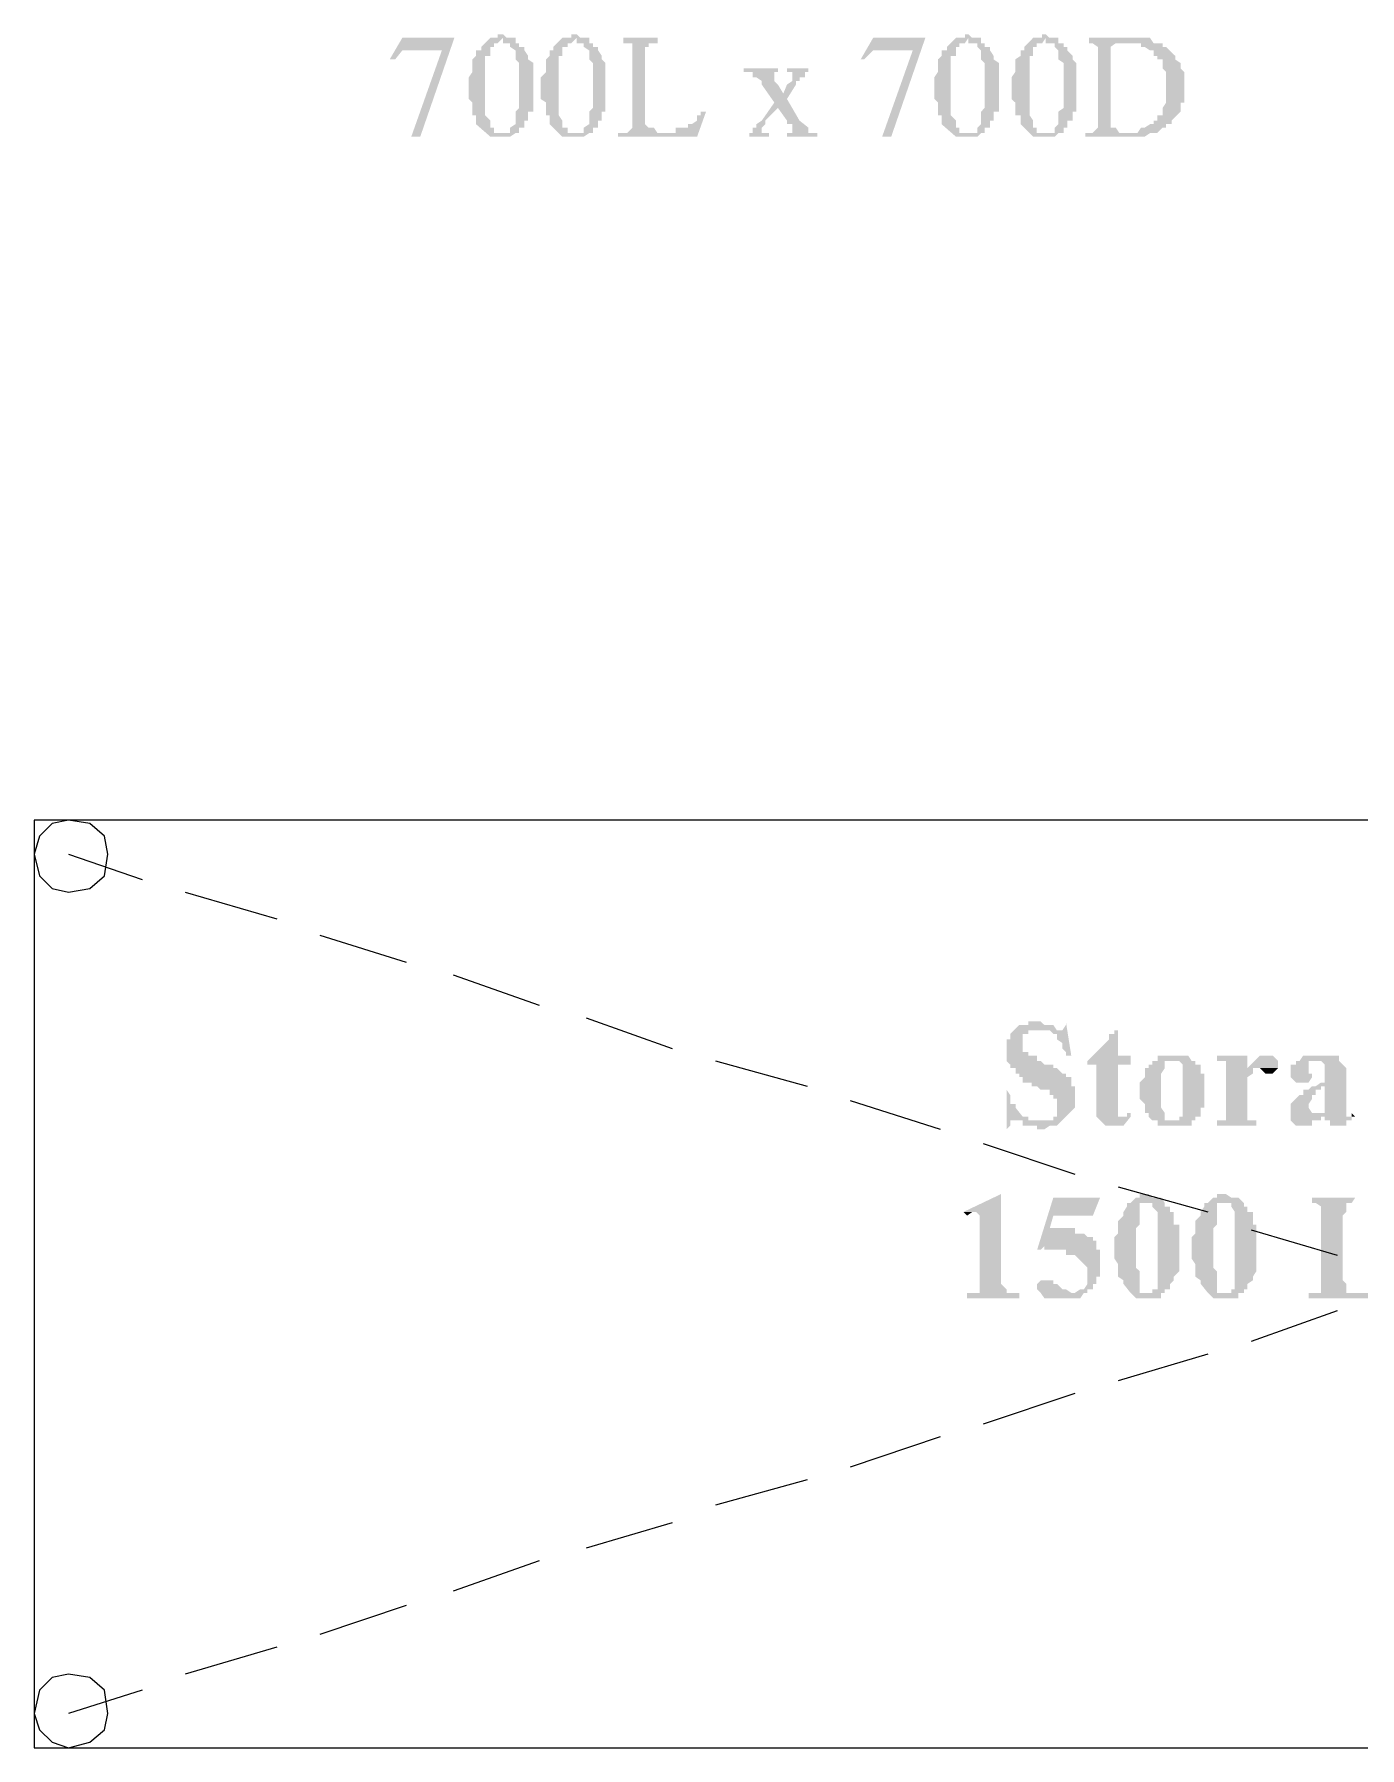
# Model space of a CAD drawing. Header units: millimetres. Extents: x 68727 to 319899, y -4876 to 265722.
# Drawn here: x 310097 to 310842, y 112498 to 113461 of the extents above; entities that cross this region are included whole.
import ezdxf

# ---------------------------------------------------------------- set-up
doc = ezdxf.new("R2010")
doc.units = ezdxf.units.MM
doc.layers.add('glass', color=151, linetype='Continuous')

# ---------------------------------------------------------------- blocks, each defined once
blk = doc.blocks.new('kitchen')
at = {"layer": 'glass', "linetype": 'Continuous', "lineweight": -3}
for points in [[(-121.818, 44.152), (-121.941, 44.028), (-122.329, 44.028), (-122.4, 43.94), (-122.453, 43.94), (-122.329, 44.152), (-121.818, 44.152)], [(-121.818, 44.152), (-122.153, 43.182), (-122.241, 43.182), (-121.941, 44.028), (-121.818, 44.152)], [(-121.341, 43.217), (-121.465, 43.182), (-121.606, 43.305), (-121.606, 43.393), (-121.641, 43.393), (-121.641, 43.517), (-121.677, 43.552), (-121.677, 43.764), (-121.641, 43.817), (-121.641, 43.94), (-121.606, 43.975), (-121.606, 44.028), (-121.553, 44.028), (-121.553, 44.063), (-121.465, 44.152), (-121.341, 44.152), (-121.394, 44.099), (-121.43, 44.099), (-121.43, 44.063), (-121.465, 44.063), (-121.465, 43.975), (-121.518, 43.975), (-121.518, 43.393), (-121.465, 43.34), (-121.465, 43.27), (-121.43, 43.27), (-121.43, 43.217), (-121.341, 43.217)], [(-121.042, 43.428), (-121.094, 43.428), (-121.094, 43.34), (-121.13, 43.34), (-121.13, 43.27), (-121.183, 43.27), (-121.183, 43.217), (-121.218, 43.217), (-121.271, 43.182), (-121.465, 43.182), (-121.341, 43.217), (-121.271, 43.217), (-121.271, 43.27), (-121.218, 43.305), (-121.218, 43.428), (-121.183, 43.464), (-121.183, 43.905), (-121.218, 43.94), (-121.218, 44.028), (-121.271, 44.063), (-121.271, 44.099), (-121.341, 44.099), (-121.341, 44.152), (-121.394, 44.152), (-121.394, 44.187), (-121.341, 44.187), (-121.306, 44.152), (-121.218, 44.152), (-121.218, 44.099), (-121.183, 44.099), (-121.183, 44.063), (-121.13, 44.063), (-121.13, 44.028), (-121.094, 43.975), (-121.094, 43.94), (-121.042, 43.905), (-121.042, 43.428)], [(-120.618, 43.217), (-120.759, 43.182), (-120.883, 43.305), (-120.883, 43.393), (-120.918, 43.393), (-120.918, 43.517), (-120.971, 43.552), (-120.971, 43.764), (-120.918, 43.817), (-120.918, 43.94), (-120.883, 43.975), (-120.883, 44.028), (-120.847, 44.028), (-120.847, 44.063), (-120.759, 44.152), (-120.618, 44.152), (-120.671, 44.099), (-120.706, 44.099), (-120.706, 44.063), (-120.759, 44.063), (-120.759, 43.975), (-120.795, 43.975), (-120.795, 43.393), (-120.759, 43.34), (-120.759, 43.27), (-120.706, 43.27), (-120.706, 43.217), (-120.618, 43.217)], [(-120.336, 43.428), (-120.371, 43.428), (-120.371, 43.34), (-120.407, 43.34), (-120.407, 43.27), (-120.459, 43.27), (-120.459, 43.217), (-120.495, 43.217), (-120.548, 43.182), (-120.759, 43.182), (-120.618, 43.217), (-120.548, 43.217), (-120.548, 43.27), (-120.495, 43.305), (-120.495, 43.428), (-120.459, 43.464), (-120.459, 43.905), (-120.495, 43.94), (-120.495, 44.028), (-120.548, 44.063), (-120.548, 44.099), (-120.618, 44.099), (-120.618, 44.152), (-120.671, 44.152), (-120.671, 44.187), (-120.618, 44.187), (-120.583, 44.152), (-120.495, 44.152), (-120.495, 44.099), (-120.459, 44.099), (-120.459, 44.063), (-120.407, 44.063), (-120.407, 44.028), (-120.371, 43.975), (-120.371, 43.94), (-120.336, 43.905), (-120.336, 43.428)], [(-119.824, 43.217), (-120.124, 43.217), (-120.071, 43.27), (-120.071, 44.099), (-120.16, 44.099), (-120.16, 44.152), (-119.824, 44.152), (-119.824, 44.099), (-119.913, 44.099), (-119.913, 44.063), (-119.948, 44.063), (-119.948, 43.305), (-119.913, 43.27), (-119.86, 43.27), (-119.824, 43.217)], [(-117.196, 44.152), (-117.32, 44.028), (-117.708, 44.028), (-117.796, 43.94), (-117.831, 43.94), (-117.708, 44.152), (-117.196, 44.152)], [(-117.196, 44.152), (-117.531, 43.182), (-117.62, 43.182), (-117.32, 44.028), (-117.196, 44.152)], [(-116.773, 43.217), (-116.896, 43.182), (-117.037, 43.305), (-117.037, 43.393), (-117.073, 43.393), (-117.073, 43.517), (-117.108, 43.552), (-117.108, 43.764), (-117.073, 43.817), (-117.073, 43.94), (-117.037, 43.975), (-117.037, 44.028), (-116.985, 44.028), (-116.985, 44.063), (-116.896, 44.152), (-116.773, 44.152), (-116.808, 44.099), (-116.861, 44.099), (-116.861, 44.063), (-116.896, 44.063), (-116.896, 43.975), (-116.949, 43.975), (-116.949, 43.393), (-116.896, 43.34), (-116.896, 43.27), (-116.861, 43.27), (-116.861, 43.217), (-116.773, 43.217)], [(-116.473, 43.428), (-116.526, 43.428), (-116.526, 43.34), (-116.561, 43.34), (-116.561, 43.27), (-116.614, 43.27), (-116.614, 43.217), (-116.649, 43.217), (-116.685, 43.182), (-116.896, 43.182), (-116.773, 43.217), (-116.685, 43.217), (-116.685, 43.27), (-116.649, 43.305), (-116.649, 43.428), (-116.614, 43.464), (-116.614, 43.905), (-116.649, 43.94), (-116.649, 44.028), (-116.685, 44.063), (-116.685, 44.099), (-116.773, 44.099), (-116.773, 44.152), (-116.808, 44.152), (-116.808, 44.187), (-116.773, 44.187), (-116.738, 44.152), (-116.649, 44.152), (-116.649, 44.099), (-116.614, 44.099), (-116.614, 44.063), (-116.561, 44.063), (-116.561, 44.028), (-116.526, 43.975), (-116.526, 43.94), (-116.473, 43.905), (-116.473, 43.428)], [(-116.014, 43.217), (-116.138, 43.182), (-116.261, 43.305), (-116.261, 43.393), (-116.314, 43.393), (-116.314, 43.517), (-116.35, 43.552), (-116.35, 43.764), (-116.314, 43.817), (-116.314, 43.94), (-116.261, 43.975), (-116.261, 44.028), (-116.226, 44.028), (-116.226, 44.063), (-116.138, 44.152), (-116.014, 44.152), (-116.05, 44.099), (-116.103, 44.099), (-116.103, 44.063), (-116.138, 44.063), (-116.138, 43.975), (-116.173, 43.975), (-116.173, 43.393), (-116.138, 43.34), (-116.138, 43.27), (-116.103, 43.27), (-116.103, 43.217), (-116.014, 43.217)], [(-115.715, 43.428), (-115.75, 43.428), (-115.75, 43.34), (-115.803, 43.34), (-115.803, 43.27), (-115.838, 43.27), (-115.838, 43.217), (-115.891, 43.217), (-115.926, 43.182), (-116.138, 43.182), (-116.014, 43.217), (-115.926, 43.217), (-115.926, 43.27), (-115.891, 43.305), (-115.891, 43.428), (-115.838, 43.464), (-115.838, 43.905), (-115.891, 43.94), (-115.891, 44.028), (-115.926, 44.063), (-115.926, 44.099), (-116.014, 44.099), (-116.014, 44.152), (-116.05, 44.152), (-116.05, 44.187), (-116.014, 44.187), (-115.979, 44.152), (-115.891, 44.152), (-115.891, 44.099), (-115.838, 44.099), (-115.838, 44.063), (-115.803, 44.063), (-115.803, 44.028), (-115.75, 43.975), (-115.75, 43.94), (-115.715, 43.905), (-115.715, 43.428)], [(-114.956, 44.099), (-115.327, 44.099), (-115.379, 44.063), (-115.379, 43.27), (-115.327, 43.27), (-115.291, 43.217), (-114.991, 43.217), (-115.044, 43.182), (-115.626, 43.182), (-115.626, 43.217), (-115.556, 43.217), (-115.503, 43.27), (-115.503, 44.063), (-115.556, 44.099), (-115.591, 44.099), (-115.591, 44.152), (-114.991, 44.152), (-114.956, 44.099)], [(-114.656, 43.517), (-114.692, 43.517), (-114.692, 43.428), (-114.78, 43.34), (-114.78, 43.305), (-114.833, 43.305), (-114.833, 43.27), (-114.868, 43.27), (-114.921, 43.217), (-115.115, 43.217), (-115.08, 43.27), (-115.044, 43.27), (-114.991, 43.305), (-114.956, 43.305), (-114.956, 43.34), (-114.921, 43.34), (-114.921, 43.393), (-114.868, 43.393), (-114.868, 43.464), (-114.833, 43.517), (-114.833, 43.817), (-114.868, 43.852), (-114.868, 43.94), (-114.921, 43.94), (-114.921, 43.975), (-114.956, 43.975), (-114.956, 44.028), (-114.991, 44.028), (-115.044, 44.063), (-115.08, 44.063), (-115.08, 44.099), (-114.868, 44.099), (-114.868, 44.063), (-114.833, 44.063), (-114.744, 43.975), (-114.744, 43.94), (-114.692, 43.905), (-114.692, 43.852), (-114.656, 43.817), (-114.656, 43.517)], [(-118.255, 43.182), (-118.554, 43.182), (-118.554, 43.217), (-118.502, 43.217), (-118.502, 43.305), (-118.554, 43.305), (-118.554, 43.34), (-118.643, 43.464), (-118.678, 43.517), (-118.801, 43.693), (-118.801, 43.728), (-118.854, 43.764), (-118.89, 43.764), (-118.89, 43.817), (-118.978, 43.817), (-118.978, 43.852), (-118.643, 43.852), (-118.643, 43.817), (-118.678, 43.817), (-118.678, 43.728), (-118.643, 43.693), (-118.59, 43.605), (-118.554, 43.552), (-118.431, 43.34), (-118.343, 43.27), (-118.343, 43.217), (-118.255, 43.217), (-118.255, 43.182)], [(-118.343, 43.817), (-118.378, 43.817), (-118.378, 43.764), (-118.431, 43.764), (-118.431, 43.728), (-118.466, 43.728), (-118.466, 43.693), (-118.554, 43.552), (-118.59, 43.605), (-118.554, 43.693), (-118.502, 43.728), (-118.502, 43.817), (-118.554, 43.817), (-118.554, 43.852), (-118.343, 43.852), (-118.343, 43.817)], [(-119.348, 43.428), (-119.436, 43.182), (-120.212, 43.182), (-120.212, 43.217), (-119.648, 43.217), (-119.648, 43.27), (-119.525, 43.27), (-119.525, 43.305), (-119.489, 43.305), (-119.436, 43.34), (-119.436, 43.393), (-119.401, 43.393), (-119.401, 43.428), (-119.348, 43.428)], [(-118.643, 43.464), (-118.766, 43.34), (-118.766, 43.305), (-118.801, 43.27), (-118.801, 43.217), (-118.731, 43.217), (-118.731, 43.182), (-118.925, 43.182), (-118.925, 43.217), (-118.89, 43.217), (-118.89, 43.27), (-118.854, 43.27), (-118.854, 43.305), (-118.801, 43.34), (-118.678, 43.517), (-118.643, 43.464)], [(-115.728, 33.655), (-115.905, 33.478), (-115.975, 33.478), (-116.028, 33.443), (-116.099, 33.443), (-116.099, 33.478), (-116.24, 33.478), (-116.24, 33.531), (-115.94, 33.531), (-115.94, 33.566), (-115.905, 33.566), (-115.905, 33.743), (-115.94, 33.743), (-115.94, 33.778), (-115.975, 33.778), (-115.975, 33.831), (-116.064, 33.831), (-116.099, 33.866), (-116.152, 33.866), (-116.152, 33.902), (-116.24, 33.902), (-116.24, 33.955), (-116.275, 33.955), (-116.275, 33.99), (-116.311, 33.99), (-116.311, 34.043), (-116.363, 34.043), (-116.363, 34.078), (-116.399, 34.113), (-116.399, 34.325), (-116.363, 34.325), (-116.363, 34.378), (-116.275, 34.466), (-116.099, 34.413), (-116.187, 34.413), (-116.187, 34.378), (-116.24, 34.378), (-116.24, 34.201), (-116.187, 34.201), (-116.187, 34.166), (-116.099, 34.166), (-116.099, 34.113), (-116.064, 34.113), (-116.028, 34.078), (-115.94, 34.078), (-115.94, 34.043), (-115.905, 34.043), (-115.852, 33.99), (-115.817, 33.99), (-115.817, 33.955), (-115.764, 33.955), (-115.764, 33.866), (-115.728, 33.866), (-115.728, 33.655)], [(-115.905, 34.413), (-116.099, 34.413), (-116.275, 34.466), (-116.187, 34.466), (-116.187, 34.501), (-116.064, 34.501), (-116.028, 34.466), (-115.94, 34.466), (-115.905, 34.413)], [(-115.764, 34.166), (-115.817, 34.166), (-115.817, 34.201), (-115.852, 34.237), (-115.852, 34.29), (-115.905, 34.325), (-115.905, 34.378), (-115.94, 34.378), (-115.975, 34.413), (-115.852, 34.413), (-115.817, 34.466), (-115.817, 34.501), (-115.764, 34.166)], [(-115.182, 34.078), (-115.305, 34.078), (-115.305, 33.566), (-115.517, 33.566), (-115.517, 34.078), (-115.605, 34.078), (-115.605, 34.113), (-115.393, 34.325), (-115.393, 34.378), (-115.34, 34.378), (-115.34, 34.413), (-115.305, 34.413), (-115.305, 34.166), (-115.182, 34.166), (-115.182, 34.078)], [(-114.458, 33.655), (-114.494, 33.655), (-114.494, 33.566), (-114.547, 33.566), (-114.547, 33.531), (-114.582, 33.531), (-114.582, 33.478), (-114.917, 33.478), (-114.917, 33.531), (-114.705, 33.531), (-114.705, 33.566), (-114.67, 33.566), (-114.67, 34.078), (-114.705, 34.113), (-114.917, 34.113), (-114.917, 34.166), (-114.617, 34.166), (-114.582, 34.113), (-114.547, 34.113), (-114.547, 34.078), (-114.494, 34.078), (-114.494, 33.99), (-114.458, 33.99), (-114.458, 33.655)], [(-113.947, 33.478), (-114.335, 33.478), (-114.335, 33.531), (-114.247, 33.531), (-114.247, 34.113), (-114.335, 34.113), (-114.335, 34.166), (-114.035, 34.166), (-114.035, 33.99), (-113.982, 33.99), (-114.035, 33.955), (-114.035, 33.531), (-113.947, 33.531), (-113.947, 33.478)], [(-113.735, 34.043), (-113.982, 34.043), (-113.982, 33.99), (-114.035, 33.99), (-114.035, 34.043), (-113.912, 34.166), (-113.788, 34.166), (-113.735, 34.113), (-113.735, 34.043)], [(-113.065, 33.602), (-113.277, 33.602), (-113.277, 33.866), (-113.365, 33.866), (-113.312, 33.902), (-113.277, 33.902), (-113.277, 34.078), (-113.312, 34.113), (-113.524, 34.113), (-113.488, 34.166), (-113.136, 34.166), (-113.136, 34.113), (-113.065, 34.043), (-113.065, 33.602)], [(-114.846, 33.531), (-114.97, 33.531), (-115.005, 33.566), (-115.005, 33.602), (-115.041, 33.602), (-115.041, 33.69), (-115.093, 33.743), (-115.093, 33.902), (-115.041, 33.955), (-115.041, 34.043), (-115.005, 34.043), (-115.005, 34.078), (-114.97, 34.078), (-114.97, 34.113), (-114.846, 34.113), (-114.846, 34.043), (-114.882, 33.99), (-114.882, 33.655), (-114.846, 33.602), (-114.846, 33.531)], [(-113.735, 34.043), (-113.788, 33.99), (-113.859, 33.99), (-113.912, 34.043), (-113.735, 34.043)], [(-113.4, 33.955), (-113.435, 33.902), (-113.559, 33.902), (-113.612, 33.955), (-113.612, 34.078), (-113.559, 34.078), (-113.559, 34.113), (-113.435, 34.113), (-113.435, 33.99), (-113.4, 33.99), (-113.4, 33.955)], [(-116.187, 33.531), (-116.363, 33.531), (-116.363, 33.478), (-116.399, 33.443), (-116.399, 33.831), (-116.363, 33.778), (-116.363, 33.69), (-116.311, 33.69), (-116.311, 33.655), (-116.24, 33.566), (-116.187, 33.566), (-116.187, 33.531)], [(-113.012, 33.531), (-113.065, 33.531), (-113.065, 33.478), (-113.224, 33.478), (-113.224, 33.531), (-113.277, 33.531), (-113.277, 33.566), (-113.612, 33.566), (-113.612, 33.69), (-113.524, 33.778), (-113.488, 33.778), (-113.488, 33.831), (-113.435, 33.831), (-113.4, 33.866), (-113.312, 33.866), (-113.312, 33.831), (-113.365, 33.831), (-113.365, 33.778), (-113.4, 33.778), (-113.4, 33.743), (-113.435, 33.69), (-113.435, 33.655), (-113.4, 33.602), (-113.065, 33.602), (-113.065, 33.566), (-113.012, 33.566), (-113.012, 33.531)], [(-115.182, 33.566), (-115.252, 33.478), (-115.429, 33.478), (-115.517, 33.566), (-115.217, 33.566), (-115.217, 33.602), (-115.182, 33.602), (-115.182, 33.566)], [(-113.312, 33.531), (-113.4, 33.531), (-113.4, 33.478), (-113.559, 33.478), (-113.612, 33.531), (-113.612, 33.566), (-113.312, 33.566), (-113.312, 33.531)], [(-112.977, 33.566), (-113.012, 33.566), (-113.012, 33.602), (-112.977, 33.566)], [(-116.275, 31.785), (-116.787, 31.785), (-116.787, 31.838), (-116.663, 31.838), (-116.663, 32.596), (-116.699, 32.632), (-116.822, 32.632), (-116.452, 32.808), (-116.452, 31.926), (-116.399, 31.873), (-116.399, 31.838), (-116.275, 31.838), (-116.275, 31.785)], [(-114.882, 32.773), (-115.005, 32.72), (-115.093, 32.72), (-115.093, 32.508), (-115.129, 32.473), (-115.129, 32.085), (-115.093, 32.05), (-115.093, 31.838), (-115.182, 31.838), (-115.252, 31.926), (-115.252, 31.961), (-115.305, 31.997), (-115.305, 32.12), (-115.34, 32.173), (-115.34, 32.385), (-115.305, 32.42), (-115.305, 32.543), (-115.252, 32.596), (-115.252, 32.632), (-115.217, 32.685), (-115.217, 32.72), (-115.182, 32.72), (-115.129, 32.773), (-115.093, 32.773), (-115.093, 32.808), (-115.005, 32.808), (-114.97, 32.773), (-114.882, 32.773)], [(-114.123, 32.773), (-114.247, 32.72), (-114.335, 32.72), (-114.335, 32.508), (-114.37, 32.473), (-114.37, 32.085), (-114.335, 32.05), (-114.335, 31.838), (-114.423, 31.838), (-114.494, 31.926), (-114.494, 31.961), (-114.547, 31.997), (-114.547, 32.12), (-114.582, 32.173), (-114.582, 32.385), (-114.547, 32.42), (-114.547, 32.543), (-114.494, 32.596), (-114.494, 32.632), (-114.458, 32.685), (-114.458, 32.72), (-114.423, 32.72), (-114.37, 32.773), (-114.335, 32.773), (-114.335, 32.808), (-114.247, 32.808), (-114.194, 32.773), (-114.123, 32.773)], [(-116.734, 32.632), (-116.787, 32.596), (-116.822, 32.632), (-116.734, 32.632)], [(-115.481, 32.773), (-115.552, 32.596), (-115.94, 32.596), (-115.975, 32.473), (-115.728, 32.473), (-115.728, 32.42), (-115.64, 32.42), (-115.605, 32.385), (-115.552, 32.385), (-115.552, 32.349), (-115.517, 32.349), (-115.517, 32.296), (-116.028, 32.296), (-116.064, 32.261), (-116.099, 32.261), (-115.94, 32.773), (-115.481, 32.773)], [(-114.705, 32.05), (-114.758, 31.997), (-114.758, 31.961), (-114.794, 31.926), (-114.794, 31.873), (-114.846, 31.873), (-114.846, 31.838), (-114.882, 31.838), (-114.882, 31.785), (-115.129, 31.785), (-115.182, 31.838), (-114.97, 31.838), (-114.97, 31.873), (-114.917, 31.873), (-114.917, 32.632), (-114.97, 32.685), (-114.97, 32.72), (-115.005, 32.72), (-114.882, 32.773), (-114.846, 32.72), (-114.846, 32.685), (-114.794, 32.685), (-114.794, 32.632), (-114.758, 32.632), (-114.758, 32.508), (-114.705, 32.508), (-114.705, 32.05)], [(-113.947, 32.05), (-113.982, 31.997), (-113.982, 31.961), (-114.035, 31.926), (-114.035, 31.873), (-114.07, 31.873), (-114.07, 31.838), (-114.123, 31.838), (-114.123, 31.785), (-114.37, 31.785), (-114.423, 31.838), (-114.194, 31.838), (-114.194, 31.873), (-114.159, 31.873), (-114.159, 32.632), (-114.194, 32.685), (-114.194, 32.72), (-114.247, 32.72), (-114.123, 32.773), (-114.07, 32.72), (-114.07, 32.685), (-114.035, 32.685), (-114.035, 32.632), (-113.982, 32.632), (-113.982, 32.508), (-113.947, 32.508), (-113.947, 32.05)], [(-112.977, 32.773), (-113.012, 32.72), (-113.065, 32.72), (-113.065, 32.632), (-113.1, 32.596), (-113.1, 31.961), (-113.065, 31.926), (-113.065, 31.838), (-113.312, 31.838), (-113.312, 32.685), (-113.365, 32.72), (-113.4, 32.72), (-113.4, 32.773), (-112.977, 32.773)], [(-115.481, 31.997), (-115.517, 31.997), (-115.517, 31.926), (-115.552, 31.926), (-115.552, 31.873), (-115.605, 31.873), (-115.605, 31.838), (-115.64, 31.838), (-115.676, 31.785), (-116.028, 31.785), (-116.064, 31.838), (-115.728, 31.838), (-115.676, 31.873), (-115.64, 31.873), (-115.605, 31.926), (-115.605, 32.085), (-115.728, 32.208), (-115.817, 32.208), (-115.817, 32.261), (-116.028, 32.261), (-116.028, 32.296), (-115.517, 32.296), (-115.517, 32.261), (-115.481, 32.261), (-115.481, 31.997)], [(-112.553, 32.12), (-112.589, 31.785), (-113.435, 31.785), (-113.435, 31.838), (-112.8, 31.838), (-112.765, 31.873), (-112.73, 31.873), (-112.642, 31.961), (-112.642, 31.997), (-112.589, 32.05), (-112.589, 32.12), (-112.553, 32.12)], [(-115.764, 31.838), (-116.064, 31.838), (-116.099, 31.873), (-116.099, 31.926), (-116.064, 31.961), (-115.94, 31.961), (-115.94, 31.926), (-115.905, 31.926), (-115.852, 31.873), (-115.817, 31.873), (-115.764, 31.838)]]:
    blk.add_hatch(color=256, dxfattribs=at).paths.add_polyline_path(points)
at = {"layer": 'glass', "lineweight": -3}
for p, q in [((-98.583, 36.477), (-125.941, 36.477)), ((-125.941, 36.477), (-125.941, 27.375)), ((-125.888, 36.318), (-125.941, 36.142)), ((-125.765, 36.442), (-125.888, 36.318)), ((-125.606, 36.477), (-125.765, 36.442)), ((-125.395, 36.442), (-125.606, 36.477)), ((-125.253, 36.318), (-125.395, 36.442)), ((-125.218, 36.142), (-125.253, 36.318)), ((-125.941, 36.142), (-125.888, 35.93)), ((-125.606, 36.142), (-124.883, 35.895)), ((-125.253, 35.93), (-125.218, 36.142)), ((-125.218, 36.142), (-125.218, 36.142)), ((-125.888, 35.93), (-125.765, 35.807)), ((-125.395, 35.807), (-125.253, 35.93)), ((-125.765, 35.807), (-125.606, 35.771)), ((-125.606, 35.771), (-125.395, 35.807)), ((-124.46, 35.771), (-123.56, 35.507)), ((-123.137, 35.348), (-122.29, 35.083)), ((-121.831, 34.96), (-120.985, 34.66)), ((-120.526, 34.537), (-119.68, 34.237)), ((-119.256, 34.113), (-118.357, 33.866)), ((-117.933, 33.725), (-117.051, 33.443)), ((-116.628, 33.302), (-115.728, 33.002)), ((-115.305, 32.879), (-114.423, 32.632)), ((-114, 32.455), (-113.153, 32.208)), ((-113.153, 31.661), (-114, 31.362)), ((-114.423, 31.238), (-115.305, 30.974)), ((-115.728, 30.85), (-116.628, 30.55)), ((-117.051, 30.427), (-117.933, 30.127)), ((-118.357, 30.003), (-119.256, 29.756)), ((-119.68, 29.58), (-120.526, 29.333)), ((-120.985, 29.21), (-121.831, 28.91)), ((-122.29, 28.769), (-123.137, 28.486)), ((-123.56, 28.363), (-124.46, 28.098)), ((-125.606, 28.098), (-125.765, 28.063)), ((-125.395, 28.063), (-125.606, 28.098)), ((-125.888, 27.94), (-125.941, 27.71)), ((-125.765, 28.063), (-125.888, 27.94)), ((-124.883, 27.94), (-125.606, 27.71)), ((-125.253, 27.94), (-125.395, 28.063)), ((-125.218, 27.71), (-125.253, 27.94)), ((-125.941, 27.71), (-125.888, 27.552)), ((-125.253, 27.552), (-125.218, 27.71)), ((-125.218, 27.71), (-125.218, 27.71)), ((-125.888, 27.552), (-125.765, 27.428)), ((-125.765, 27.428), (-125.606, 27.375)), ((-125.606, 27.375), (-125.395, 27.428)), ((-125.395, 27.428), (-125.253, 27.552)), ((-125.941, 27.375), (-98.583, 27.375))]:
    blk.add_line(p, q, dxfattribs=at)

msp = doc.modelspace()

# ---------------------------------------------------------------- block references
at = {"xscale": 57.26691736061191, "yscale": 57.26691736061191, "zscale": 57.26691736061191}
msp.add_blockref('kitchen', (317308.94, 110930.55), dxfattribs=at)

doc.saveas('drawing.dxf')
